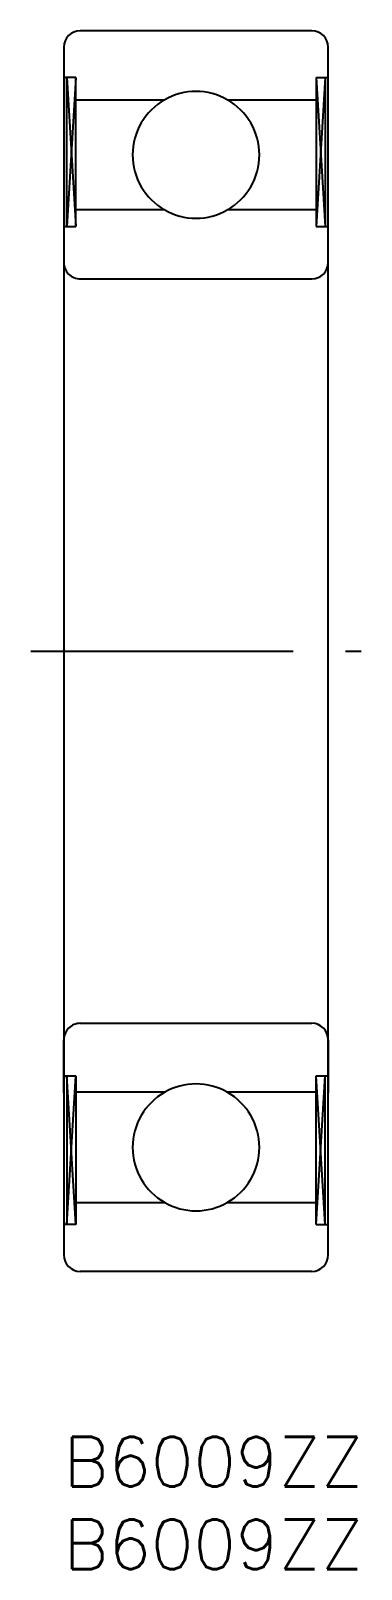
# Model space of a CAD drawing. Extents: x -2 to 18, y -8 to 85.
import ezdxf

# ---------------------------------------------------------------- set-up
doc = ezdxf.new("R2010")
doc.units = 0
doc.header["$LTSCALE"] = 0.5
doc.linetypes.add('CENTER', pattern=[50.8, 31.75, -6.35, 6.35, -6.35])
for name, color, linetype in [('CENTER', 1, 'CENTER'), ('MSM_CONTINUOUS', 7, 'CONTINUOUS'), ('MSM_NARROW', 5, 'CONTINUOUS'), ('MSM_PART_NUMBER', 7, 'CONTINUOUS')]:
    doc.layers.add(name, color=color, linetype=linetype)
doc.styles.get("Standard").update_dxf_attribs({"font": 'txt.shx', "height": 3, "bigfont": 'bigfont.shx'})

# ---------------------------------------------------------------- blocks, each defined once
blk = doc.blocks.new('*U2')
at = {"layer": 'MSM_PART_NUMBER'}
blk.add_text('B6009ZZ', height=3, dxfattribs=at).set_placement((0, -3))
blk = doc.blocks.new('*U3')
at = {"layer": 'MSM_PART_NUMBER'}
blk.add_text('B6009ZZ', height=3, dxfattribs=at).set_placement((0, -8))

msp = doc.modelspace()

# ---------------------------------------------------------------- linework, layer by layer
at = {"layer": 'CENTER'}
msp.add_line((-2, 47.5), (18, 47.5), dxfattribs=at)
at = {"layer": 'MSM_CONTINUOUS'}
for p, q in [((15, 85), (1, 85)), ((0, 84), (0, 82)), ((0, 84), (0, 11)), ((16, 11), (16, 84)), ((0.736, 82.167), (0, 82.167)), ((0.184, 73.167), (0.184, 82.167)), ((0.736, 73.167), (0.736, 82.167)), ((15.264, 82.167), (16, 82.167)), ((15.264, 82.167), (15.264, 73.167)), ((15.816, 82.167), (15.816, 73.167)), ((0.736, 80.833), (6.107, 80.833)), ((9.893, 80.833), (15.264, 80.833)), ((0, 74.2), (0, 71)), ((6.107, 74.167), (0.736, 74.167)), ((15.264, 74.167), (9.893, 74.167)), ((16, 71), (16, 74.2)), ((0, 73.167), (0.736, 73.167)), ((15.264, 73.167), (16, 73.167)), ((1, 70), (15, 70)), ((1, 25), (15, 25)), ((0, 20.8), (0, 24)), ((16, 24), (16, 20.8)), ((0, 21.833), (0.736, 21.833)), ((0.184, 21.833), (0.184, 12.833)), ((0.736, 21.833), (0.736, 12.833)), ((15.264, 21.833), (16, 21.833)), ((15.264, 12.833), (15.264, 21.833)), ((15.816, 12.833), (15.816, 21.833)), ((6.107, 20.833), (0.736, 20.833)), ((15.264, 20.833), (9.893, 20.833)), ((0.736, 14.167), (6.107, 14.167)), ((9.893, 14.167), (15.264, 14.167)), ((0.736, 12.833), (0, 12.833)), ((15.264, 12.833), (16, 12.833)), ((15, 10), (1, 10))]:
    msp.add_line(p, q, dxfattribs=at)
for centre, radius, start, end in [((1, 84), 1, 90, 180), ((15, 84), 1, 0, 89.99997), ((8, 77.5), 3.833, 60.40815, 119.59185), ((8, 77.5), 3.833, 119.59185, 240.40815), ((8, 77.5), 3.833, 299.59185, 60.40815), ((8, 77.5), 3.833, 240.40815, 299.59185), ((1, 71), 1, 180, 270.00003), ((15, 71), 1, 270.00003, 0), ((1, 24), 1, 89.99997, 180), ((15, 24), 1, 0, 89.99997), ((8, 17.5), 3.833, 119.59185, 240.40815), ((8, 17.5), 3.833, 60.40815, 119.59185), ((8, 17.5), 3.833, 299.59185, 60.40815), ((8, 17.5), 3.833, 240.40815, 299.59185), ((1, 11), 1, 180, 270), ((15, 11), 1, 270.00003, 0)]:
    msp.add_arc(centre, radius, start, end, dxfattribs=at)
at = {"layer": 'MSM_NARROW'}
for p, q in [((0.184, 82.167), (0.736, 73.167)), ((0.736, 82.167), (0.184, 73.167)), ((15.264, 82.167), (15.816, 73.167)), ((15.816, 82.167), (15.264, 73.167)), ((0.184, 12.833), (0.736, 21.833)), ((0.736, 12.833), (0.184, 21.833)), ((15.264, 12.833), (15.816, 21.833)), ((15.816, 12.833), (15.264, 21.833))]:
    msp.add_line(p, q, dxfattribs=at)

# ---------------------------------------------------------------- block references
at = {"layer": 'MSM_CONTINUOUS'}
for name in ['*U2', '*U3']:
    msp.add_blockref(name, (0, 0), dxfattribs=at)

doc.saveas('drawing.dxf')
